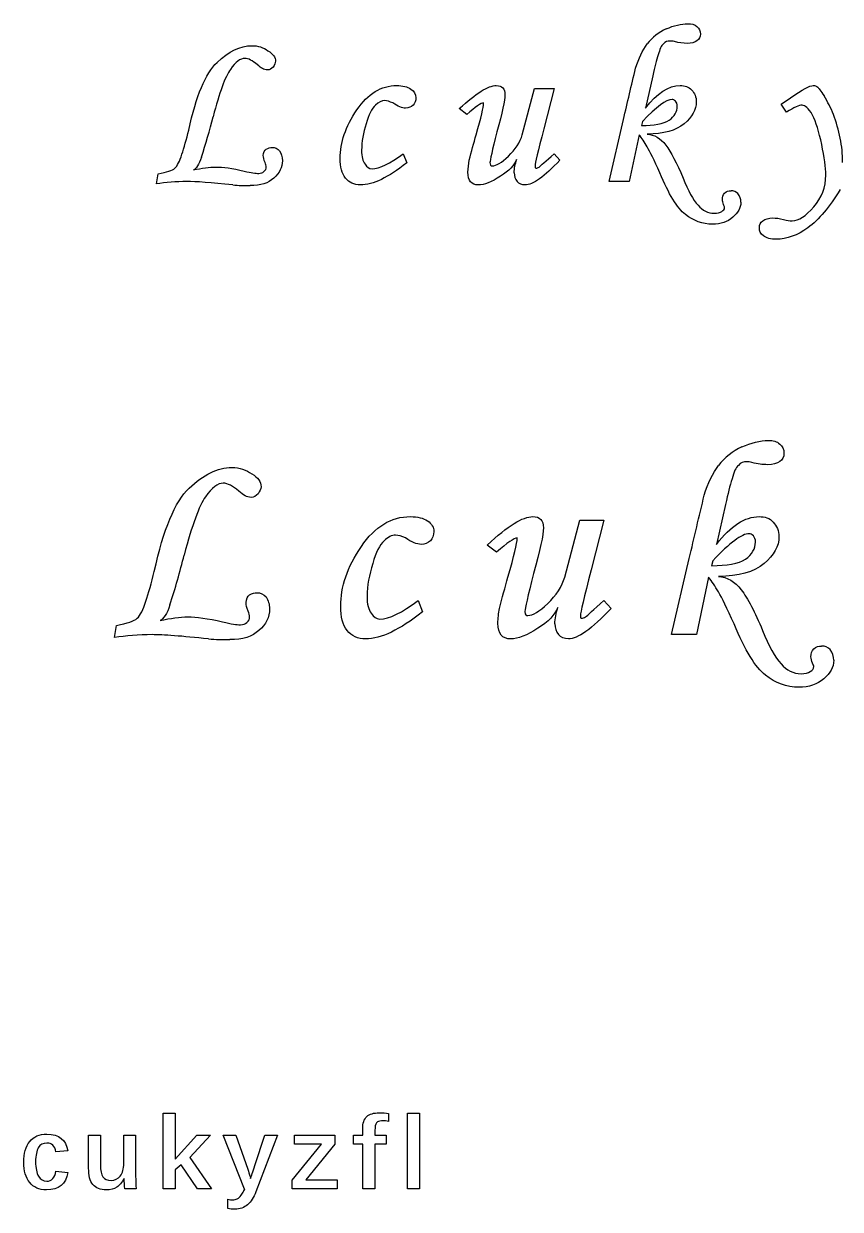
# Model space of a CAD drawing. Header units: millimetres. Extents: x 34 to 5984, y -3597 to 314.
# Drawn here: x 2785 to 2911.8, y -1232.5 to -1048.5 of the extents above; entities that cross this region are included whole.
import ezdxf

# ---------------------------------------------------------------- set-up
doc = ezdxf.new("R2010")
doc.units = ezdxf.units.MM
doc.layers.add('PDF_几何图形', color=7, linetype='Continuous', true_color=0x4472c3)

msp = doc.modelspace()

# ---------------------------------------------------------------- linework, layer by layer
at = {"color": 242, "true_color": 0xcd2027}
for p, q in [((2795.1, -1226.166), (2795.1, -1221.047)), ((2819.312, -1229.397), (2815.997, -1221.047))]:
    msp.add_line(p, q, dxfattribs=at)
at = {"color": 1, "lineweight": 25}
for points in [[(2880.543, -1065.695), (2879.017, -1072.963), (2875.877, -1072.963), (2878.12, -1063.362, -0.0031204), (2880.004, -1055.376)], [(2912.128, -1070.002, 0.0498004), (2911.769, -1066.233, 0.038632), (2910.692, -1062.554, 0.0472897), (2909.256, -1059.683)], [(2896.335, -1076.193, 0.1653257), (2895.887, -1074.847, 0.2044553), (2894.81, -1074.399)], [(2891.319, -1134.381), (2889.442, -1143.325), (2885.577, -1143.325), (2888.337, -1131.51, -0.0031204), (2890.656, -1121.682)], [(2910.753, -1147.3, 0.1653257), (2910.201, -1145.644, 0.2044553), (2908.876, -1145.092)]]:
    msp.add_lwpolyline(points, format="xyb", dxfattribs=at)
for points in [[(2882.696, -1056.542), (2881.53, -1061.567)], [(2862.417, -1065.695), (2864.302, -1058.516), (2867.352, -1058.516), (2865.737, -1064.797)], [(2903.424, -1062.195), (2902.616, -1060.939), (2904.052, -1059.952)], [(2853.803, -1062.554), (2852.637, -1061.657)], [(2881.081, -1063.631), (2880.902, -1064.259)], [(2843.933, -1068.656), (2844.471, -1070.091)], [(2867.352, -1068.656), (2868.25, -1069.643)], [(2805.618, -1073.322), (2805.888, -1071.796)], [(2893.969, -1123.118), (2892.533, -1129.301)], [(2869.013, -1134.381), (2871.332, -1125.547), (2875.086, -1125.547), (2873.099, -1133.277)], [(2858.412, -1130.516), (2856.977, -1129.412)], [(2891.981, -1131.841), (2891.76, -1132.614)], [(2846.266, -1138.025), (2846.928, -1139.792)], [(2875.086, -1138.025), (2876.191, -1139.24)], [(2799.115, -1143.767), (2799.446, -1141.89)]]:
    msp.add_lwpolyline(points, dxfattribs=at)
for centre, radius, start, end in [((2888.315, -1056.832), 8.353, 115.19192, 141.27573), ((2718.569, -1038.926), 98.798, 342.16012, 345.94913), ((2214.992, -893.203), 663.076, 344.568073, 344.921686), ((2863.365, -1071.63), 2.204, 179.6598, 217.21011), ((2819.906, -1040.638), 32.954, 265.74873, 270.43296), ((2900.884, -1123.475), 10.279, 115.19192, 141.27573), ((2691.99, -1101.439), 121.584, 342.16012, 345.94913), ((2072.273, -922.107), 816, 344.568073, 344.921686), ((2870.18, -1141.685), 2.712, 179.6598, 217.21011), ((2816.697, -1103.546), 40.554, 265.74873, 270.43296)]:
    msp.add_arc(centre, radius, start, end, dxfattribs=at)
for points in [[(2884.76, -1049.274), (2885.927, -1048.736), (2887.093, -1048.467), (2888.08, -1048.467)], [(2884.76, -1049.274), (2885.927, -1048.736), (2887.093, -1048.467), (2888.08, -1048.467)], [(2888.08, -1048.467), (2888.708, -1048.467), (2889.157, -1048.556), (2889.516, -1048.915)], [(2888.08, -1048.467), (2888.708, -1048.467), (2889.157, -1048.556), (2889.516, -1048.915)], [(2889.516, -1048.915), (2889.875, -1049.184), (2890.054, -1049.543), (2890.054, -1050.082)], [(2889.516, -1048.915), (2889.875, -1049.184), (2890.054, -1049.543), (2890.054, -1050.082)], [(2890.054, -1050.082), (2890.054, -1050.979), (2889.336, -1051.517), (2887.99, -1051.517)], [(2890.054, -1050.082), (2890.054, -1050.979), (2889.336, -1051.517), (2887.99, -1051.517)], [(2815.04, -1054.479), (2816.835, -1052.774), (2818.629, -1051.876), (2820.424, -1051.876)], [(2815.04, -1054.479), (2816.835, -1052.774), (2818.629, -1051.876), (2820.424, -1051.876)], [(2820.424, -1051.876), (2821.411, -1051.876), (2822.218, -1052.146), (2822.936, -1052.684)], [(2820.424, -1051.876), (2821.411, -1051.876), (2822.218, -1052.146), (2822.936, -1052.684)], [(2822.936, -1052.684), (2823.744, -1053.133), (2824.103, -1053.671), (2824.103, -1054.299)], [(2822.936, -1052.684), (2823.744, -1053.133), (2824.103, -1053.671), (2824.103, -1054.299)], [(2880.004, -1055.376), (2880.453, -1053.85), (2881.081, -1052.594), (2881.799, -1051.607)], [(2880.004, -1055.376), (2880.453, -1053.85), (2881.081, -1052.594), (2881.799, -1051.607)], [(2884.311, -1051.607), (2883.952, -1051.876), (2883.773, -1052.415), (2883.504, -1053.312)], [(2884.311, -1051.607), (2883.952, -1051.876), (2883.773, -1052.415), (2883.504, -1053.312)], [(2885.388, -1051.159), (2884.939, -1051.159), (2884.581, -1051.248), (2884.311, -1051.607)], [(2885.388, -1051.159), (2884.939, -1051.159), (2884.581, -1051.248), (2884.311, -1051.607)], [(2886.016, -1051.248), (2885.747, -1051.159), (2885.568, -1051.159), (2885.388, -1051.159)], [(2886.016, -1051.248), (2885.747, -1051.159), (2885.568, -1051.159), (2885.388, -1051.159)], [(2887.99, -1051.517), (2887.362, -1051.517), (2886.734, -1051.428), (2886.016, -1051.248)], [(2887.99, -1051.517), (2887.362, -1051.517), (2886.734, -1051.428), (2886.016, -1051.248)], [(2810.643, -1064.977), (2811.81, -1059.683), (2813.245, -1056.183), (2815.04, -1054.479)], [(2810.643, -1064.977), (2811.81, -1059.683), (2813.245, -1056.183), (2815.04, -1054.479)], [(2819.347, -1053.85), (2818.629, -1053.85), (2817.911, -1054.389), (2817.104, -1055.555)], [(2819.347, -1053.85), (2818.629, -1053.85), (2817.911, -1054.389), (2817.104, -1055.555)], [(2821.321, -1054.837), (2820.514, -1054.209), (2819.885, -1053.85), (2819.347, -1053.85)], [(2821.321, -1054.837), (2820.514, -1054.209), (2819.885, -1053.85), (2819.347, -1053.85)], [(2824.103, -1054.299), (2824.103, -1054.568), (2823.923, -1054.837), (2823.744, -1055.196)], [(2824.103, -1054.299), (2824.103, -1054.568), (2823.923, -1054.837), (2823.744, -1055.196)], [(2883.504, -1053.312), (2883.235, -1054.12), (2882.965, -1055.196), (2882.696, -1056.542)], [(2883.504, -1053.312), (2883.235, -1054.12), (2882.965, -1055.196), (2882.696, -1056.542)], [(2817.104, -1055.555), (2816.296, -1056.722), (2815.399, -1059.144), (2814.412, -1062.913)], [(2817.104, -1055.555), (2816.296, -1056.722), (2815.399, -1059.144), (2814.412, -1062.913)], [(2822.847, -1055.645), (2822.308, -1055.645), (2821.86, -1055.376), (2821.321, -1054.837)], [(2822.847, -1055.645), (2822.308, -1055.645), (2821.86, -1055.376), (2821.321, -1054.837)], [(2823.744, -1055.196), (2823.475, -1055.466), (2823.205, -1055.645), (2822.847, -1055.645)], [(2823.744, -1055.196), (2823.475, -1055.466), (2823.205, -1055.645), (2822.847, -1055.645)], [(2836.755, -1061.836), (2838.46, -1059.324), (2840.523, -1058.068), (2842.946, -1058.068)], [(2836.755, -1061.836), (2838.46, -1059.324), (2840.523, -1058.068), (2842.946, -1058.068)], [(2842.946, -1058.068), (2843.843, -1058.068), (2844.561, -1058.247), (2845.1, -1058.606)], [(2842.946, -1058.068), (2843.843, -1058.068), (2844.561, -1058.247), (2845.1, -1058.606)], [(2852.637, -1061.657), (2855.239, -1059.234), (2857.123, -1058.068), (2858.379, -1058.068)], [(2852.637, -1061.657), (2855.239, -1059.234), (2857.123, -1058.068), (2858.379, -1058.068)], [(2858.379, -1058.068), (2859.277, -1058.068), (2859.725, -1058.516), (2859.725, -1059.503)], [(2858.379, -1058.068), (2859.277, -1058.068), (2859.725, -1058.516), (2859.725, -1059.503)], [(2881.53, -1061.567), (2883.324, -1059.234), (2885.119, -1058.068), (2886.914, -1058.068)], [(2881.53, -1061.567), (2883.324, -1059.234), (2885.119, -1058.068), (2886.914, -1058.068)], [(2886.914, -1058.068), (2887.631, -1058.068), (2888.259, -1058.247), (2888.708, -1058.786)], [(2886.914, -1058.068), (2887.631, -1058.068), (2888.259, -1058.247), (2888.708, -1058.786)], [(2904.052, -1059.952), (2905.847, -1058.696), (2907.103, -1058.068), (2907.551, -1058.068)], [(2904.052, -1059.952), (2905.847, -1058.696), (2907.103, -1058.068), (2907.551, -1058.068)], [(2907.551, -1058.068), (2907.821, -1058.068), (2908.09, -1058.157), (2908.269, -1058.337)], [(2907.551, -1058.068), (2907.821, -1058.068), (2908.09, -1058.157), (2908.269, -1058.337)], [(2908.269, -1058.337), (2908.359, -1058.427), (2908.718, -1058.875), (2909.256, -1059.683)], [(2908.269, -1058.337), (2908.359, -1058.427), (2908.718, -1058.875), (2909.256, -1059.683)], [(2845.1, -1058.606), (2845.638, -1058.965), (2845.907, -1059.414), (2845.907, -1059.952)], [(2845.1, -1058.606), (2845.638, -1058.965), (2845.907, -1059.414), (2845.907, -1059.952)], [(2845.907, -1059.952), (2845.907, -1060.401), (2845.728, -1060.849), (2845.458, -1061.119)], [(2845.907, -1059.952), (2845.907, -1060.401), (2845.728, -1060.849), (2845.458, -1061.119)], [(2859.725, -1059.503), (2859.725, -1060.311), (2859.277, -1062.285), (2858.469, -1065.246)], [(2859.725, -1059.503), (2859.725, -1060.311), (2859.277, -1062.285), (2858.469, -1065.246)], [(2885.657, -1060.221), (2884.76, -1060.221), (2883.235, -1061.388), (2881.081, -1063.631)], [(2885.657, -1060.221), (2884.76, -1060.221), (2883.235, -1061.388), (2881.081, -1063.631)], [(2886.196, -1060.49), (2886.016, -1060.311), (2885.837, -1060.221), (2885.657, -1060.221)], [(2886.196, -1060.49), (2886.016, -1060.311), (2885.837, -1060.221), (2885.657, -1060.221)], [(2888.708, -1058.786), (2889.157, -1059.234), (2889.426, -1059.862), (2889.426, -1060.58)], [(2888.708, -1058.786), (2889.157, -1059.234), (2889.426, -1059.862), (2889.426, -1060.58)], [(2834.152, -1069.374), (2834.152, -1066.951), (2834.96, -1064.439), (2836.755, -1061.836)], [(2834.152, -1069.374), (2834.152, -1066.951), (2834.96, -1064.439), (2836.755, -1061.836)], [(2839.626, -1061.119), (2839.088, -1061.657), (2838.549, -1062.554), (2838.19, -1063.99)], [(2839.626, -1061.119), (2839.088, -1061.657), (2838.549, -1062.554), (2838.19, -1063.99)], [(2841.062, -1060.401), (2840.613, -1060.401), (2840.075, -1060.67), (2839.626, -1061.119)], [(2841.062, -1060.401), (2840.613, -1060.401), (2840.075, -1060.67), (2839.626, -1061.119)], [(2842.318, -1060.76), (2841.869, -1060.58), (2841.421, -1060.401), (2841.062, -1060.401)], [(2842.318, -1060.76), (2841.869, -1060.58), (2841.421, -1060.401), (2841.062, -1060.401)], [(2844.292, -1061.567), (2843.754, -1061.567), (2843.125, -1061.298), (2842.318, -1060.76)], [(2844.292, -1061.567), (2843.754, -1061.567), (2843.125, -1061.298), (2842.318, -1060.76)], [(2845.458, -1061.119), (2845.189, -1061.388), (2844.741, -1061.567), (2844.292, -1061.567)], [(2845.458, -1061.119), (2845.189, -1061.388), (2844.741, -1061.567), (2844.292, -1061.567)], [(2856.405, -1060.76), (2856.047, -1060.76), (2855.149, -1061.388), (2853.803, -1062.554)], [(2856.405, -1060.76), (2856.047, -1060.76), (2855.149, -1061.388), (2853.803, -1062.554)], [(2855.239, -1065.695), (2856.047, -1063.003), (2856.405, -1061.388), (2856.405, -1060.849)], [(2855.239, -1065.695), (2856.047, -1063.003), (2856.405, -1061.388), (2856.405, -1060.849)], [(2856.405, -1060.849), (2856.405, -1060.76), (2856.405, -1060.76), (2856.405, -1060.76)], [(2856.405, -1060.849), (2856.405, -1060.76), (2856.405, -1060.76), (2856.405, -1060.76)], [(2885.209, -1063.451), (2886.016, -1062.823), (2886.465, -1062.106), (2886.465, -1061.298)], [(2885.209, -1063.451), (2886.016, -1062.823), (2886.465, -1062.106), (2886.465, -1061.298)], [(2886.465, -1061.298), (2886.465, -1060.939), (2886.375, -1060.67), (2886.196, -1060.49)], [(2886.465, -1061.298), (2886.465, -1060.939), (2886.375, -1060.67), (2886.196, -1060.49)], [(2889.426, -1060.58), (2889.426, -1061.836), (2888.798, -1062.913), (2887.542, -1063.99)], [(2889.426, -1060.58), (2889.426, -1061.836), (2888.798, -1062.913), (2887.542, -1063.99)], [(2905.847, -1061.119), (2905.398, -1061.119), (2904.59, -1061.477), (2903.424, -1062.195)], [(2905.847, -1061.119), (2905.398, -1061.119), (2904.59, -1061.477), (2903.424, -1062.195)], [(2907.462, -1062.644), (2906.834, -1061.567), (2906.295, -1061.119), (2905.847, -1061.119)], [(2907.462, -1062.644), (2906.834, -1061.567), (2906.295, -1061.119), (2905.847, -1061.119)], [(2880.902, -1064.259), (2882.876, -1064.259), (2884.311, -1063.99), (2885.209, -1063.451)], [(2880.902, -1064.259), (2882.876, -1064.259), (2884.311, -1063.99), (2885.209, -1063.451)], [(2908.897, -1067.22), (2908.449, -1065.246), (2908, -1063.721), (2907.462, -1062.644)], [(2908.897, -1067.22), (2908.449, -1065.246), (2908, -1063.721), (2907.462, -1062.644)], [(2809.567, -1068.746), (2809.925, -1067.759), (2810.284, -1066.413), (2810.643, -1064.977)], [(2809.567, -1068.746), (2809.925, -1067.759), (2810.284, -1066.413), (2810.643, -1064.977)], [(2838.19, -1063.99), (2837.742, -1065.426), (2837.472, -1066.771), (2837.472, -1068.117)], [(2838.19, -1063.99), (2837.742, -1065.426), (2837.472, -1066.771), (2837.472, -1068.117)], [(2858.469, -1065.246), (2857.751, -1068.117), (2857.392, -1069.733), (2857.392, -1070.002)], [(2858.469, -1065.246), (2857.751, -1068.117), (2857.392, -1069.733), (2857.392, -1070.002)], [(2860.264, -1069.015), (2861.341, -1068.028), (2862.058, -1066.861), (2862.417, -1065.695)], [(2860.264, -1069.015), (2861.341, -1068.028), (2862.058, -1066.861), (2862.417, -1065.695)], [(2865.737, -1064.797), (2864.84, -1068.297), (2864.391, -1070.181), (2864.391, -1070.54)], [(2865.737, -1064.797), (2864.84, -1068.297), (2864.391, -1070.181), (2864.391, -1070.54)], [(2881.799, -1067.579), (2881.35, -1066.861), (2880.991, -1066.233), (2880.543, -1065.695)], [(2881.799, -1067.579), (2881.35, -1066.861), (2880.991, -1066.233), (2880.543, -1065.695)], [(2887.542, -1063.99), (2886.285, -1065.067), (2884.311, -1065.605), (2881.799, -1065.605)], [(2887.542, -1063.99), (2886.285, -1065.067), (2884.311, -1065.605), (2881.799, -1065.605)], [(2881.799, -1065.605), (2882.876, -1065.695), (2883.863, -1066.233), (2884.67, -1067.31)], [(2881.799, -1065.605), (2882.876, -1065.695), (2883.863, -1066.233), (2884.67, -1067.31)], [(2883.773, -1071.617), (2882.876, -1069.643), (2882.248, -1068.297), (2881.799, -1067.579)], [(2883.773, -1071.617), (2882.876, -1069.643), (2882.248, -1068.297), (2881.799, -1067.579)], [(2884.67, -1067.31), (2885.478, -1068.387), (2886.375, -1070.091), (2887.362, -1072.424)], [(2884.67, -1067.31), (2885.478, -1068.387), (2886.375, -1070.091), (2887.362, -1072.424)], [(2909.525, -1071.976), (2909.525, -1070.809), (2909.256, -1069.194), (2908.897, -1067.22)], [(2909.525, -1071.976), (2909.525, -1070.809), (2909.256, -1069.194), (2908.897, -1067.22)], [(2808.49, -1070.899), (2808.849, -1070.54), (2809.297, -1069.822), (2809.567, -1068.746)], [(2808.49, -1070.899), (2808.849, -1070.54), (2809.297, -1069.822), (2809.567, -1068.746)], [(2812.617, -1069.194), (2812.258, -1070.361), (2811.81, -1070.989), (2811.361, -1071.168)], [(2812.617, -1069.194), (2812.258, -1070.361), (2811.81, -1070.989), (2811.361, -1071.168)], [(2822.218, -1068.925), (2822.218, -1068.476), (2822.398, -1068.117), (2822.667, -1067.938)], [(2822.218, -1068.925), (2822.218, -1068.476), (2822.398, -1068.117), (2822.667, -1067.938)], [(2822.488, -1070.002), (2822.308, -1069.553), (2822.218, -1069.194), (2822.218, -1068.925)], [(2822.488, -1070.002), (2822.308, -1069.553), (2822.218, -1069.194), (2822.218, -1068.925)], [(2822.667, -1067.938), (2823.026, -1067.759), (2823.295, -1067.669), (2823.564, -1067.669)], [(2822.667, -1067.938), (2823.026, -1067.759), (2823.295, -1067.669), (2823.564, -1067.669)], [(2823.564, -1067.669), (2824.013, -1067.669), (2824.462, -1067.848), (2824.731, -1068.207)], [(2823.564, -1067.669), (2824.013, -1067.669), (2824.462, -1067.848), (2824.731, -1068.207)], [(2824.731, -1068.207), (2825, -1068.656), (2825.18, -1069.104), (2825.18, -1069.733)], [(2824.731, -1068.207), (2825, -1068.656), (2825.18, -1069.104), (2825.18, -1069.733)], [(2834.96, -1072.424), (2834.422, -1071.707), (2834.152, -1070.72), (2834.152, -1069.374)], [(2834.96, -1072.424), (2834.422, -1071.707), (2834.152, -1070.72), (2834.152, -1069.374)], [(2837.472, -1068.117), (2837.472, -1069.104), (2837.652, -1069.822), (2838.011, -1070.271)], [(2837.472, -1068.117), (2837.472, -1069.104), (2837.652, -1069.822), (2838.011, -1070.271)], [(2839.088, -1070.989), (2840.254, -1070.989), (2841.869, -1070.181), (2843.933, -1068.656)], [(2839.088, -1070.989), (2840.254, -1070.989), (2841.869, -1070.181), (2843.933, -1068.656)], [(2857.751, -1070.54), (2858.379, -1070.54), (2859.187, -1070.091), (2860.264, -1069.015)], [(2857.751, -1070.54), (2858.379, -1070.54), (2859.187, -1070.091), (2860.264, -1069.015)], [(2865.019, -1070.72), (2865.289, -1070.54), (2866.007, -1069.822), (2867.352, -1068.656)], [(2865.019, -1070.72), (2865.289, -1070.54), (2866.007, -1069.822), (2867.352, -1068.656)], [(2805.888, -1071.796), (2807.234, -1071.527), (2808.131, -1071.258), (2808.49, -1070.899)], [(2805.888, -1071.796), (2807.234, -1071.527), (2808.131, -1071.258), (2808.49, -1070.899)], [(2811.361, -1071.168), (2812.707, -1070.899), (2813.874, -1070.72), (2814.861, -1070.72)], [(2811.361, -1071.168), (2812.707, -1070.899), (2813.874, -1070.72), (2814.861, -1070.72)], [(2814.861, -1070.72), (2815.937, -1070.72), (2817.373, -1070.899), (2819.257, -1071.348)], [(2814.861, -1070.72), (2815.937, -1070.72), (2817.373, -1070.899), (2819.257, -1071.348)], [(2822.308, -1071.437), (2822.577, -1071.168), (2822.667, -1070.989), (2822.667, -1070.72)], [(2822.308, -1071.437), (2822.577, -1071.168), (2822.667, -1070.989), (2822.667, -1070.72)], [(2822.667, -1070.72), (2822.667, -1070.54), (2822.577, -1070.271), (2822.488, -1070.002)], [(2822.667, -1070.72), (2822.667, -1070.54), (2822.577, -1070.271), (2822.488, -1070.002)], [(2825.18, -1069.733), (2825.18, -1070.72), (2824.731, -1071.707), (2823.834, -1072.424)], [(2825.18, -1069.733), (2825.18, -1070.72), (2824.731, -1071.707), (2823.834, -1072.424)], [(2844.471, -1070.091), (2841.6, -1072.335), (2839.267, -1073.501), (2837.293, -1073.501)], [(2844.471, -1070.091), (2841.6, -1072.335), (2839.267, -1073.501), (2837.293, -1073.501)], [(2838.011, -1070.271), (2838.28, -1070.72), (2838.639, -1070.989), (2839.088, -1070.989)], [(2838.011, -1070.271), (2838.28, -1070.72), (2838.639, -1070.989), (2839.088, -1070.989)], [(2853.983, -1071.527), (2853.983, -1070.899), (2854.072, -1070.271), (2854.162, -1069.643)], [(2853.983, -1071.527), (2853.983, -1070.899), (2854.072, -1070.271), (2854.162, -1069.643)], [(2857.392, -1070.002), (2857.392, -1070.181), (2857.392, -1070.271), (2857.482, -1070.45)], [(2857.392, -1070.002), (2857.392, -1070.181), (2857.392, -1070.271), (2857.482, -1070.45)], [(2857.482, -1070.45), (2857.572, -1070.54), (2857.662, -1070.54), (2857.751, -1070.54)], [(2857.482, -1070.45), (2857.572, -1070.54), (2857.662, -1070.54), (2857.751, -1070.54)], [(2861.52, -1069.553), (2861.161, -1070.45), (2860.354, -1071.348), (2859.008, -1072.155)], [(2861.52, -1069.553), (2861.161, -1070.45), (2860.354, -1071.348), (2859.008, -1072.155)], [(2861.161, -1071.617), (2861.161, -1070.899), (2861.341, -1070.271), (2861.52, -1069.553)], [(2861.161, -1071.617), (2861.161, -1070.899), (2861.341, -1070.271), (2861.52, -1069.553)], [(2868.25, -1069.643), (2865.827, -1072.245), (2864.032, -1073.501), (2862.866, -1073.501)], [(2868.25, -1069.643), (2865.827, -1072.245), (2864.032, -1073.501), (2862.866, -1073.501)], [(2864.391, -1070.54), (2864.391, -1070.809), (2864.391, -1070.899), (2864.571, -1070.899)], [(2864.391, -1070.54), (2864.391, -1070.809), (2864.391, -1070.899), (2864.571, -1070.899)], [(2864.571, -1070.899), (2864.661, -1070.899), (2864.84, -1070.809), (2865.019, -1070.72)], [(2864.571, -1070.899), (2864.661, -1070.899), (2864.84, -1070.809), (2865.019, -1070.72)], [(2810.374, -1072.963), (2808.669, -1072.963), (2807.054, -1073.142), (2805.618, -1073.322)], [(2810.374, -1072.963), (2808.669, -1072.963), (2807.054, -1073.142), (2805.618, -1073.322)], [(2817.463, -1073.501), (2814.143, -1073.142), (2811.72, -1072.963), (2810.374, -1072.963)], [(2817.463, -1073.501), (2814.143, -1073.142), (2811.72, -1072.963), (2810.374, -1072.963)], [(2819.257, -1071.348), (2820.334, -1071.617), (2821.052, -1071.707), (2821.501, -1071.707)], [(2819.257, -1071.348), (2820.334, -1071.617), (2821.052, -1071.707), (2821.501, -1071.707)], [(2823.834, -1072.424), (2823.026, -1073.232), (2821.77, -1073.591), (2820.155, -1073.591)], [(2823.834, -1072.424), (2823.026, -1073.232), (2821.77, -1073.591), (2820.155, -1073.591)], [(2821.501, -1071.707), (2821.86, -1071.707), (2822.129, -1071.617), (2822.308, -1071.437)], [(2821.501, -1071.707), (2821.86, -1071.707), (2822.129, -1071.617), (2822.308, -1071.437)], [(2837.293, -1073.501), (2836.306, -1073.501), (2835.498, -1073.142), (2834.96, -1072.424)], [(2837.293, -1073.501), (2836.306, -1073.501), (2835.498, -1073.142), (2834.96, -1072.424)], [(2855.598, -1073.501), (2854.521, -1073.501), (2853.983, -1072.873), (2853.983, -1071.527)], [(2855.598, -1073.501), (2854.521, -1073.501), (2853.983, -1072.873), (2853.983, -1071.527)], [(2859.008, -1072.155), (2857.662, -1073.053), (2856.495, -1073.501), (2855.598, -1073.501)], [(2859.008, -1072.155), (2857.662, -1073.053), (2856.495, -1073.501), (2855.598, -1073.501)], [(2862.866, -1073.501), (2862.328, -1073.501), (2861.969, -1073.322), (2861.61, -1072.963)], [(2862.866, -1073.501), (2862.328, -1073.501), (2861.969, -1073.322), (2861.61, -1072.963)], [(2887.721, -1078.077), (2886.465, -1077.09), (2885.119, -1074.937), (2883.773, -1071.617)], [(2887.721, -1078.077), (2886.465, -1077.09), (2885.119, -1074.937), (2883.773, -1071.617)], [(2887.362, -1072.424), (2888.17, -1074.399), (2888.888, -1075.834), (2889.695, -1076.642)], [(2887.362, -1072.424), (2888.17, -1074.399), (2888.888, -1075.834), (2889.695, -1076.642)], [(2907.641, -1076.911), (2908.897, -1075.475), (2909.525, -1073.86), (2909.525, -1071.976)], [(2907.641, -1076.911), (2908.897, -1075.475), (2909.525, -1073.86), (2909.525, -1071.976)], [(2893.464, -1075.744), (2893.464, -1075.386), (2893.554, -1075.027), (2893.823, -1074.757)], [(2893.464, -1075.744), (2893.464, -1075.386), (2893.554, -1075.027), (2893.823, -1074.757)], [(2893.823, -1074.757), (2894.092, -1074.488), (2894.451, -1074.399), (2894.81, -1074.399)], [(2893.823, -1074.757), (2894.092, -1074.488), (2894.451, -1074.399), (2894.81, -1074.399)], [(2911.769, -1074.219), (2910.064, -1076.911), (2908.449, -1078.885), (2906.744, -1080.141)], [(2911.769, -1074.219), (2910.064, -1076.911), (2908.449, -1078.885), (2906.744, -1080.141)], [(2889.695, -1076.642), (2890.413, -1077.449), (2891.221, -1077.898), (2892.208, -1077.898)], [(2889.695, -1076.642), (2890.413, -1077.449), (2891.221, -1077.898), (2892.208, -1077.898)], [(2893.643, -1076.552), (2893.554, -1076.283), (2893.464, -1076.014), (2893.464, -1075.744)], [(2893.643, -1076.552), (2893.554, -1076.283), (2893.464, -1076.014), (2893.464, -1075.744)], [(2893.823, -1077.001), (2893.823, -1076.911), (2893.733, -1076.731), (2893.643, -1076.552)], [(2893.823, -1077.001), (2893.823, -1076.911), (2893.733, -1076.731), (2893.643, -1076.552)], [(2896.335, -1076.193), (2896.335, -1077.09), (2895.887, -1077.808), (2895.079, -1078.526)], [(2896.335, -1076.193), (2896.335, -1077.09), (2895.887, -1077.808), (2895.079, -1078.526)], [(2891.938, -1079.603), (2890.413, -1079.603), (2888.977, -1079.064), (2887.721, -1078.077)], [(2891.938, -1079.603), (2890.413, -1079.603), (2888.977, -1079.064), (2887.721, -1078.077)], [(2895.079, -1078.526), (2894.271, -1079.244), (2893.195, -1079.603), (2891.938, -1079.603)], [(2895.079, -1078.526), (2894.271, -1079.244), (2893.195, -1079.603), (2891.938, -1079.603)], [(2892.208, -1077.898), (2892.746, -1077.898), (2893.105, -1077.808), (2893.374, -1077.629)], [(2892.208, -1077.898), (2892.746, -1077.898), (2893.105, -1077.808), (2893.374, -1077.629)], [(2893.374, -1077.629), (2893.643, -1077.449), (2893.823, -1077.27), (2893.823, -1077.001)], [(2893.374, -1077.629), (2893.643, -1077.449), (2893.823, -1077.27), (2893.823, -1077.001)], [(2899.745, -1079.064), (2900.104, -1078.795), (2900.642, -1078.616), (2901.27, -1078.616)], [(2899.745, -1079.064), (2900.104, -1078.795), (2900.642, -1078.616), (2901.27, -1078.616)], [(2901.27, -1078.616), (2901.719, -1078.616), (2902.347, -1078.706), (2902.975, -1078.885)], [(2901.27, -1078.616), (2901.719, -1078.616), (2902.347, -1078.706), (2902.975, -1078.885)], [(2904.321, -1079.064), (2905.308, -1079.064), (2906.385, -1078.347), (2907.641, -1076.911)], [(2904.321, -1079.064), (2905.308, -1079.064), (2906.385, -1078.347), (2907.641, -1076.911)], [(2899.207, -1080.141), (2899.207, -1079.693), (2899.386, -1079.334), (2899.745, -1079.064)], [(2899.207, -1080.141), (2899.207, -1079.693), (2899.386, -1079.334), (2899.745, -1079.064)], [(2899.835, -1081.397), (2899.386, -1081.038), (2899.207, -1080.68), (2899.207, -1080.141)], [(2899.835, -1081.397), (2899.386, -1081.038), (2899.207, -1080.68), (2899.207, -1080.141)], [(2906.744, -1080.141), (2905.129, -1081.308), (2903.424, -1081.936), (2901.809, -1081.936)], [(2906.744, -1080.141), (2905.129, -1081.308), (2903.424, -1081.936), (2901.809, -1081.936)], [(2902.975, -1078.885), (2903.514, -1078.975), (2903.872, -1079.064), (2904.321, -1079.064)], [(2902.975, -1078.885), (2903.514, -1078.975), (2903.872, -1079.064), (2904.321, -1079.064)], [(2901.809, -1081.936), (2901.001, -1081.936), (2900.283, -1081.756), (2899.835, -1081.397)], [(2901.809, -1081.936), (2901.001, -1081.936), (2900.283, -1081.756), (2899.835, -1081.397)], [(2896.509, -1114.173), (2897.944, -1113.511), (2899.38, -1113.18), (2900.594, -1113.18)], [(2896.509, -1114.173), (2897.944, -1113.511), (2899.38, -1113.18), (2900.594, -1113.18)], [(2900.594, -1113.18), (2901.367, -1113.18), (2901.919, -1113.29), (2902.361, -1113.732)], [(2900.594, -1113.18), (2901.367, -1113.18), (2901.919, -1113.29), (2902.361, -1113.732)], [(2903.024, -1115.167), (2903.024, -1116.271), (2902.14, -1116.934), (2900.484, -1116.934)], [(2903.024, -1115.167), (2903.024, -1116.271), (2902.14, -1116.934), (2900.484, -1116.934)], [(2902.361, -1113.732), (2902.803, -1114.063), (2903.024, -1114.505), (2903.024, -1115.167)], [(2902.361, -1113.732), (2902.803, -1114.063), (2903.024, -1114.505), (2903.024, -1115.167)], [(2890.656, -1121.682), (2891.208, -1119.805), (2891.981, -1118.259), (2892.865, -1117.044)], [(2890.656, -1121.682), (2891.208, -1119.805), (2891.981, -1118.259), (2892.865, -1117.044)], [(2895.957, -1117.044), (2895.515, -1117.376), (2895.294, -1118.038), (2894.963, -1119.142)], [(2895.957, -1117.044), (2895.515, -1117.376), (2895.294, -1118.038), (2894.963, -1119.142)], [(2897.282, -1116.492), (2896.73, -1116.492), (2896.288, -1116.603), (2895.957, -1117.044)], [(2897.282, -1116.492), (2896.73, -1116.492), (2896.288, -1116.603), (2895.957, -1117.044)], [(2898.055, -1116.603), (2897.723, -1116.492), (2897.503, -1116.492), (2897.282, -1116.492)], [(2898.055, -1116.603), (2897.723, -1116.492), (2897.503, -1116.492), (2897.282, -1116.492)], [(2900.484, -1116.934), (2899.711, -1116.934), (2898.938, -1116.824), (2898.055, -1116.603)], [(2900.484, -1116.934), (2899.711, -1116.934), (2898.938, -1116.824), (2898.055, -1116.603)], [(2810.709, -1120.578), (2812.918, -1118.48), (2815.126, -1117.376), (2817.335, -1117.376)], [(2810.709, -1120.578), (2812.918, -1118.48), (2815.126, -1117.376), (2817.335, -1117.376)], [(2817.335, -1117.376), (2818.549, -1117.376), (2819.543, -1117.707), (2820.427, -1118.369)], [(2817.335, -1117.376), (2818.549, -1117.376), (2819.543, -1117.707), (2820.427, -1118.369)], [(2820.427, -1118.369), (2821.42, -1118.922), (2821.862, -1119.584), (2821.862, -1120.357)], [(2820.427, -1118.369), (2821.42, -1118.922), (2821.862, -1119.584), (2821.862, -1120.357)], [(2894.963, -1119.142), (2894.631, -1120.136), (2894.3, -1121.461), (2893.969, -1123.118)], [(2894.963, -1119.142), (2894.631, -1120.136), (2894.3, -1121.461), (2893.969, -1123.118)], [(2805.299, -1133.498), (2806.734, -1126.983), (2808.501, -1122.676), (2810.709, -1120.578)], [(2805.299, -1133.498), (2806.734, -1126.983), (2808.501, -1122.676), (2810.709, -1120.578)], [(2816.01, -1119.805), (2815.126, -1119.805), (2814.243, -1120.468), (2813.249, -1121.903)], [(2816.01, -1119.805), (2815.126, -1119.805), (2814.243, -1120.468), (2813.249, -1121.903)], [(2818.439, -1121.02), (2817.445, -1120.247), (2816.672, -1119.805), (2816.01, -1119.805)], [(2818.439, -1121.02), (2817.445, -1120.247), (2816.672, -1119.805), (2816.01, -1119.805)], [(2820.316, -1122.013), (2819.654, -1122.013), (2819.102, -1121.682), (2818.439, -1121.02)], [(2820.316, -1122.013), (2819.654, -1122.013), (2819.102, -1121.682), (2818.439, -1121.02)], [(2821.862, -1120.357), (2821.862, -1120.688), (2821.641, -1121.02), (2821.42, -1121.461)], [(2821.862, -1120.357), (2821.862, -1120.688), (2821.641, -1121.02), (2821.42, -1121.461)], [(2813.249, -1121.903), (2812.255, -1123.339), (2811.151, -1126.32), (2809.936, -1130.958)], [(2813.249, -1121.903), (2812.255, -1123.339), (2811.151, -1126.32), (2809.936, -1130.958)], [(2821.42, -1121.461), (2821.089, -1121.793), (2820.758, -1122.013), (2820.316, -1122.013)], [(2821.42, -1121.461), (2821.089, -1121.793), (2820.758, -1122.013), (2820.316, -1122.013)], [(2837.432, -1129.633), (2839.53, -1126.541), (2842.07, -1124.995), (2845.051, -1124.995)], [(2837.432, -1129.633), (2839.53, -1126.541), (2842.07, -1124.995), (2845.051, -1124.995)], [(2845.051, -1124.995), (2846.155, -1124.995), (2847.039, -1125.216), (2847.701, -1125.657)], [(2845.051, -1124.995), (2846.155, -1124.995), (2847.039, -1125.216), (2847.701, -1125.657)], [(2847.701, -1125.657), (2848.364, -1126.099), (2848.695, -1126.651), (2848.695, -1127.314)], [(2847.701, -1125.657), (2848.364, -1126.099), (2848.695, -1126.651), (2848.695, -1127.314)], [(2856.977, -1129.412), (2860.179, -1126.43), (2862.498, -1124.995), (2864.044, -1124.995)], [(2856.977, -1129.412), (2860.179, -1126.43), (2862.498, -1124.995), (2864.044, -1124.995)], [(2864.044, -1124.995), (2865.148, -1124.995), (2865.7, -1125.547), (2865.7, -1126.762)], [(2864.044, -1124.995), (2865.148, -1124.995), (2865.7, -1125.547), (2865.7, -1126.762)], [(2892.533, -1129.301), (2894.742, -1126.43), (2896.95, -1124.995), (2899.159, -1124.995)], [(2892.533, -1129.301), (2894.742, -1126.43), (2896.95, -1124.995), (2899.159, -1124.995)], [(2899.159, -1124.995), (2900.042, -1124.995), (2900.815, -1125.216), (2901.367, -1125.878)], [(2899.159, -1124.995), (2900.042, -1124.995), (2900.815, -1125.216), (2901.367, -1125.878)], [(2901.367, -1125.878), (2901.919, -1126.43), (2902.251, -1127.203), (2902.251, -1128.087)], [(2901.367, -1125.878), (2901.919, -1126.43), (2902.251, -1127.203), (2902.251, -1128.087)], [(2842.732, -1127.866), (2842.18, -1127.866), (2841.518, -1128.197), (2840.966, -1128.749)], [(2842.732, -1127.866), (2842.18, -1127.866), (2841.518, -1128.197), (2840.966, -1128.749)], [(2844.278, -1128.308), (2843.726, -1128.087), (2843.174, -1127.866), (2842.732, -1127.866)], [(2844.278, -1128.308), (2843.726, -1128.087), (2843.174, -1127.866), (2842.732, -1127.866)], [(2846.708, -1129.301), (2846.045, -1129.301), (2845.272, -1128.97), (2844.278, -1128.308)], [(2846.708, -1129.301), (2846.045, -1129.301), (2845.272, -1128.97), (2844.278, -1128.308)], [(2848.695, -1127.314), (2848.695, -1127.866), (2848.474, -1128.418), (2848.143, -1128.749)], [(2848.695, -1127.314), (2848.695, -1127.866), (2848.474, -1128.418), (2848.143, -1128.749)], [(2861.615, -1128.308), (2861.173, -1128.308), (2860.069, -1129.081), (2858.412, -1130.516)], [(2861.615, -1128.308), (2861.173, -1128.308), (2860.069, -1129.081), (2858.412, -1130.516)], [(2861.615, -1128.418), (2861.615, -1128.308), (2861.615, -1128.308), (2861.615, -1128.308)], [(2861.615, -1128.418), (2861.615, -1128.308), (2861.615, -1128.308), (2861.615, -1128.308)], [(2865.7, -1126.762), (2865.7, -1127.755), (2865.148, -1130.185), (2864.155, -1133.829)], [(2865.7, -1126.762), (2865.7, -1127.755), (2865.148, -1130.185), (2864.155, -1133.829)], [(2897.613, -1127.645), (2896.509, -1127.645), (2894.631, -1129.081), (2891.981, -1131.841)], [(2897.613, -1127.645), (2896.509, -1127.645), (2894.631, -1129.081), (2891.981, -1131.841)], [(2898.275, -1127.976), (2898.055, -1127.755), (2897.834, -1127.645), (2897.613, -1127.645)], [(2898.275, -1127.976), (2898.055, -1127.755), (2897.834, -1127.645), (2897.613, -1127.645)], [(2898.607, -1128.97), (2898.607, -1128.528), (2898.496, -1128.197), (2898.275, -1127.976)], [(2898.607, -1128.97), (2898.607, -1128.528), (2898.496, -1128.197), (2898.275, -1127.976)], [(2902.251, -1128.087), (2902.251, -1129.633), (2901.478, -1130.958), (2899.932, -1132.283)], [(2902.251, -1128.087), (2902.251, -1129.633), (2901.478, -1130.958), (2899.932, -1132.283)], [(2834.23, -1138.908), (2834.23, -1135.927), (2835.223, -1132.835), (2837.432, -1129.633)], [(2834.23, -1138.908), (2834.23, -1135.927), (2835.223, -1132.835), (2837.432, -1129.633)], [(2840.966, -1128.749), (2840.303, -1129.412), (2839.64, -1130.516), (2839.199, -1132.283)], [(2840.966, -1128.749), (2840.303, -1129.412), (2839.64, -1130.516), (2839.199, -1132.283)], [(2848.143, -1128.749), (2847.812, -1129.081), (2847.26, -1129.301), (2846.708, -1129.301)], [(2848.143, -1128.749), (2847.812, -1129.081), (2847.26, -1129.301), (2846.708, -1129.301)], [(2860.179, -1134.381), (2861.173, -1131.068), (2861.615, -1129.081), (2861.615, -1128.418)], [(2860.179, -1134.381), (2861.173, -1131.068), (2861.615, -1129.081), (2861.615, -1128.418)], [(2897.061, -1131.62), (2898.055, -1130.847), (2898.607, -1129.964), (2898.607, -1128.97)], [(2897.061, -1131.62), (2898.055, -1130.847), (2898.607, -1129.964), (2898.607, -1128.97)], [(2891.76, -1132.614), (2894.19, -1132.614), (2895.957, -1132.283), (2897.061, -1131.62)], [(2891.76, -1132.614), (2894.19, -1132.614), (2895.957, -1132.283), (2897.061, -1131.62)], [(2803.974, -1138.135), (2804.415, -1136.921), (2804.857, -1135.264), (2805.299, -1133.498)], [(2803.974, -1138.135), (2804.415, -1136.921), (2804.857, -1135.264), (2805.299, -1133.498)], [(2839.199, -1132.283), (2838.647, -1134.05), (2838.315, -1135.706), (2838.315, -1137.362)], [(2839.199, -1132.283), (2838.647, -1134.05), (2838.315, -1135.706), (2838.315, -1137.362)], [(2864.155, -1133.829), (2863.271, -1137.362), (2862.829, -1139.35), (2862.829, -1139.681)], [(2864.155, -1133.829), (2863.271, -1137.362), (2862.829, -1139.35), (2862.829, -1139.681)], [(2873.099, -1133.277), (2871.995, -1137.583), (2871.442, -1139.902), (2871.442, -1140.344)], [(2873.099, -1133.277), (2871.995, -1137.583), (2871.442, -1139.902), (2871.442, -1140.344)], [(2899.932, -1132.283), (2898.386, -1133.608), (2895.957, -1134.27), (2892.865, -1134.27)], [(2899.932, -1132.283), (2898.386, -1133.608), (2895.957, -1134.27), (2892.865, -1134.27)], [(2866.363, -1138.467), (2867.688, -1137.252), (2868.571, -1135.816), (2869.013, -1134.381)], [(2866.363, -1138.467), (2867.688, -1137.252), (2868.571, -1135.816), (2869.013, -1134.381)], [(2892.865, -1136.7), (2892.313, -1135.816), (2891.871, -1135.043), (2891.319, -1134.381)], [(2892.865, -1136.7), (2892.313, -1135.816), (2891.871, -1135.043), (2891.319, -1134.381)], [(2892.865, -1134.27), (2894.19, -1134.381), (2895.404, -1135.043), (2896.398, -1136.369)], [(2892.865, -1134.27), (2894.19, -1134.381), (2895.404, -1135.043), (2896.398, -1136.369)], [(2819.543, -1138.356), (2819.543, -1137.804), (2819.764, -1137.362), (2820.095, -1137.142)], [(2819.543, -1138.356), (2819.543, -1137.804), (2819.764, -1137.362), (2820.095, -1137.142)], [(2820.095, -1137.142), (2820.537, -1136.921), (2820.868, -1136.81), (2821.2, -1136.81)], [(2820.095, -1137.142), (2820.537, -1136.921), (2820.868, -1136.81), (2821.2, -1136.81)], [(2821.2, -1136.81), (2821.752, -1136.81), (2822.304, -1137.031), (2822.635, -1137.473)], [(2821.2, -1136.81), (2821.752, -1136.81), (2822.304, -1137.031), (2822.635, -1137.473)], [(2822.635, -1137.473), (2822.966, -1138.025), (2823.187, -1138.577), (2823.187, -1139.35)], [(2822.635, -1137.473), (2822.966, -1138.025), (2823.187, -1138.577), (2823.187, -1139.35)], [(2838.315, -1137.362), (2838.315, -1138.577), (2838.536, -1139.46), (2838.978, -1140.013)], [(2838.315, -1137.362), (2838.315, -1138.577), (2838.536, -1139.46), (2838.978, -1140.013)], [(2895.294, -1141.669), (2894.19, -1139.24), (2893.417, -1137.583), (2892.865, -1136.7)], [(2895.294, -1141.669), (2894.19, -1139.24), (2893.417, -1137.583), (2892.865, -1136.7)], [(2896.398, -1136.369), (2897.392, -1137.694), (2898.496, -1139.792), (2899.711, -1142.663)], [(2896.398, -1136.369), (2897.392, -1137.694), (2898.496, -1139.792), (2899.711, -1142.663)], [(2802.648, -1140.785), (2803.09, -1140.344), (2803.642, -1139.46), (2803.974, -1138.135)], [(2802.648, -1140.785), (2803.09, -1140.344), (2803.642, -1139.46), (2803.974, -1138.135)], [(2807.728, -1138.687), (2807.286, -1140.123), (2806.734, -1140.896), (2806.182, -1141.117)], [(2807.728, -1138.687), (2807.286, -1140.123), (2806.734, -1140.896), (2806.182, -1141.117)], [(2819.875, -1139.681), (2819.654, -1139.129), (2819.543, -1138.687), (2819.543, -1138.356)], [(2819.875, -1139.681), (2819.654, -1139.129), (2819.543, -1138.687), (2819.543, -1138.356)], [(2823.187, -1139.35), (2823.187, -1140.565), (2822.635, -1141.779), (2821.531, -1142.663)], [(2823.187, -1139.35), (2823.187, -1140.565), (2822.635, -1141.779), (2821.531, -1142.663)], [(2835.223, -1142.663), (2834.561, -1141.779), (2834.23, -1140.565), (2834.23, -1138.908)], [(2835.223, -1142.663), (2834.561, -1141.779), (2834.23, -1140.565), (2834.23, -1138.908)], [(2840.303, -1140.896), (2841.738, -1140.896), (2843.726, -1139.902), (2846.266, -1138.025)], [(2840.303, -1140.896), (2841.738, -1140.896), (2843.726, -1139.902), (2846.266, -1138.025)], [(2858.633, -1141.558), (2858.633, -1140.785), (2858.744, -1140.013), (2858.854, -1139.24)], [(2858.633, -1141.558), (2858.633, -1140.785), (2858.744, -1140.013), (2858.854, -1139.24)], [(2863.271, -1140.344), (2864.044, -1140.344), (2865.038, -1139.792), (2866.363, -1138.467)], [(2863.271, -1140.344), (2864.044, -1140.344), (2865.038, -1139.792), (2866.363, -1138.467)], [(2867.909, -1139.129), (2867.467, -1140.233), (2866.473, -1141.338), (2864.817, -1142.331)], [(2867.909, -1139.129), (2867.467, -1140.233), (2866.473, -1141.338), (2864.817, -1142.331)], [(2867.467, -1141.669), (2867.467, -1140.785), (2867.688, -1140.013), (2867.909, -1139.129)], [(2867.467, -1141.669), (2867.467, -1140.785), (2867.688, -1140.013), (2867.909, -1139.129)], [(2876.191, -1139.24), (2873.209, -1142.442), (2871.001, -1143.988), (2869.565, -1143.988)], [(2876.191, -1139.24), (2873.209, -1142.442), (2871.001, -1143.988), (2869.565, -1143.988)], [(2872.215, -1140.565), (2872.547, -1140.344), (2873.43, -1139.46), (2875.086, -1138.025)], [(2872.215, -1140.565), (2872.547, -1140.344), (2873.43, -1139.46), (2875.086, -1138.025)], [(2799.446, -1141.89), (2801.103, -1141.558), (2802.207, -1141.227), (2802.648, -1140.785)], [(2799.446, -1141.89), (2801.103, -1141.558), (2802.207, -1141.227), (2802.648, -1140.785)], [(2806.182, -1141.117), (2807.838, -1140.785), (2809.274, -1140.565), (2810.489, -1140.565)], [(2806.182, -1141.117), (2807.838, -1140.785), (2809.274, -1140.565), (2810.489, -1140.565)], [(2810.489, -1140.565), (2811.814, -1140.565), (2813.58, -1140.785), (2815.899, -1141.338)], [(2810.489, -1140.565), (2811.814, -1140.565), (2813.58, -1140.785), (2815.899, -1141.338)], [(2819.654, -1141.448), (2819.985, -1141.117), (2820.095, -1140.896), (2820.095, -1140.565)], [(2819.654, -1141.448), (2819.985, -1141.117), (2820.095, -1140.896), (2820.095, -1140.565)], [(2820.095, -1140.565), (2820.095, -1140.344), (2819.985, -1140.013), (2819.875, -1139.681)], [(2820.095, -1140.565), (2820.095, -1140.344), (2819.985, -1140.013), (2819.875, -1139.681)], [(2846.928, -1139.792), (2843.395, -1142.552), (2840.524, -1143.988), (2838.094, -1143.988)], [(2846.928, -1139.792), (2843.395, -1142.552), (2840.524, -1143.988), (2838.094, -1143.988)], [(2838.978, -1140.013), (2839.309, -1140.565), (2839.751, -1140.896), (2840.303, -1140.896)], [(2838.978, -1140.013), (2839.309, -1140.565), (2839.751, -1140.896), (2840.303, -1140.896)], [(2862.829, -1139.681), (2862.829, -1139.902), (2862.829, -1140.013), (2862.94, -1140.233)], [(2862.829, -1139.681), (2862.829, -1139.902), (2862.829, -1140.013), (2862.94, -1140.233)], [(2862.94, -1140.233), (2863.05, -1140.344), (2863.161, -1140.344), (2863.271, -1140.344)], [(2862.94, -1140.233), (2863.05, -1140.344), (2863.161, -1140.344), (2863.271, -1140.344)], [(2871.442, -1140.344), (2871.442, -1140.675), (2871.442, -1140.785), (2871.663, -1140.785)], [(2871.442, -1140.344), (2871.442, -1140.675), (2871.442, -1140.785), (2871.663, -1140.785)], [(2871.663, -1140.785), (2871.774, -1140.785), (2871.995, -1140.675), (2872.215, -1140.565)], [(2871.663, -1140.785), (2871.774, -1140.785), (2871.995, -1140.675), (2872.215, -1140.565)], [(2815.899, -1141.338), (2817.224, -1141.669), (2818.108, -1141.779), (2818.66, -1141.779)], [(2815.899, -1141.338), (2817.224, -1141.669), (2818.108, -1141.779), (2818.66, -1141.779)], [(2821.531, -1142.663), (2820.537, -1143.657), (2818.991, -1144.098), (2817.004, -1144.098)], [(2821.531, -1142.663), (2820.537, -1143.657), (2818.991, -1144.098), (2817.004, -1144.098)], [(2818.66, -1141.779), (2819.102, -1141.779), (2819.433, -1141.669), (2819.654, -1141.448)], [(2818.66, -1141.779), (2819.102, -1141.779), (2819.433, -1141.669), (2819.654, -1141.448)], [(2838.094, -1143.988), (2836.88, -1143.988), (2835.886, -1143.546), (2835.223, -1142.663)], [(2838.094, -1143.988), (2836.88, -1143.988), (2835.886, -1143.546), (2835.223, -1142.663)], [(2860.621, -1143.988), (2859.296, -1143.988), (2858.633, -1143.215), (2858.633, -1141.558)], [(2860.621, -1143.988), (2859.296, -1143.988), (2858.633, -1143.215), (2858.633, -1141.558)], [(2864.817, -1142.331), (2863.161, -1143.436), (2861.725, -1143.988), (2860.621, -1143.988)], [(2864.817, -1142.331), (2863.161, -1143.436), (2861.725, -1143.988), (2860.621, -1143.988)], [(2900.153, -1149.619), (2898.607, -1148.405), (2896.95, -1145.755), (2895.294, -1141.669)], [(2900.153, -1149.619), (2898.607, -1148.405), (2896.95, -1145.755), (2895.294, -1141.669)], [(2899.711, -1142.663), (2900.705, -1145.092), (2901.588, -1146.859), (2902.582, -1147.853)], [(2899.711, -1142.663), (2900.705, -1145.092), (2901.588, -1146.859), (2902.582, -1147.853)], [(2804.967, -1143.325), (2802.869, -1143.325), (2800.882, -1143.546), (2799.115, -1143.767)], [(2804.967, -1143.325), (2802.869, -1143.325), (2800.882, -1143.546), (2799.115, -1143.767)], [(2813.691, -1143.988), (2809.605, -1143.546), (2806.624, -1143.325), (2804.967, -1143.325)], [(2813.691, -1143.988), (2809.605, -1143.546), (2806.624, -1143.325), (2804.967, -1143.325)], [(2869.565, -1143.988), (2868.903, -1143.988), (2868.461, -1143.767), (2868.019, -1143.325)], [(2869.565, -1143.988), (2868.903, -1143.988), (2868.461, -1143.767), (2868.019, -1143.325)], [(2907.22, -1146.748), (2907.22, -1146.307), (2907.33, -1145.865), (2907.662, -1145.534)], [(2907.22, -1146.748), (2907.22, -1146.307), (2907.33, -1145.865), (2907.662, -1145.534)], [(2907.441, -1147.742), (2907.33, -1147.411), (2907.22, -1147.08), (2907.22, -1146.748)], [(2907.441, -1147.742), (2907.33, -1147.411), (2907.22, -1147.08), (2907.22, -1146.748)], [(2907.662, -1145.534), (2907.993, -1145.202), (2908.434, -1145.092), (2908.876, -1145.092)], [(2907.662, -1145.534), (2907.993, -1145.202), (2908.434, -1145.092), (2908.876, -1145.092)], [(2902.582, -1147.853), (2903.465, -1148.846), (2904.459, -1149.399), (2905.674, -1149.399)], [(2902.582, -1147.853), (2903.465, -1148.846), (2904.459, -1149.399), (2905.674, -1149.399)], [(2907.109, -1149.067), (2907.441, -1148.846), (2907.662, -1148.626), (2907.662, -1148.294)], [(2907.109, -1149.067), (2907.441, -1148.846), (2907.662, -1148.626), (2907.662, -1148.294)], [(2907.662, -1148.294), (2907.662, -1148.184), (2907.551, -1147.963), (2907.441, -1147.742)], [(2907.662, -1148.294), (2907.662, -1148.184), (2907.551, -1147.963), (2907.441, -1147.742)], [(2910.753, -1147.3), (2910.753, -1148.405), (2910.201, -1149.288), (2909.207, -1150.172)], [(2910.753, -1147.3), (2910.753, -1148.405), (2910.201, -1149.288), (2909.207, -1150.172)], [(2905.343, -1151.497), (2903.465, -1151.497), (2901.699, -1150.834), (2900.153, -1149.619)], [(2905.343, -1151.497), (2903.465, -1151.497), (2901.699, -1150.834), (2900.153, -1149.619)], [(2909.207, -1150.172), (2908.214, -1151.055), (2906.889, -1151.497), (2905.343, -1151.497)], [(2909.207, -1150.172), (2908.214, -1151.055), (2906.889, -1151.497), (2905.343, -1151.497)], [(2905.674, -1149.399), (2906.336, -1149.399), (2906.778, -1149.288), (2907.109, -1149.067)], [(2905.674, -1149.399), (2906.336, -1149.399), (2906.778, -1149.288), (2907.109, -1149.067)]]:
    msp.add_open_spline(points, degree=3, dxfattribs=at)
at = {"layer": 'PDF_几何图形', "color": 242, "lineweight": 25, "true_color": 0xcd2027}
for points in [[(2806.681, -1217.606), (2808.527, -1217.606), (2808.527, -1224.781), (2811.884, -1221.047), (2814.024, -1221.047), (2810.793, -1224.487), (2814.192, -1229.355), (2812.01, -1229.355), (2809.451, -1225.662), (2808.527, -1226.418), (2808.527, -1229.355), (2806.681, -1229.355)], [(2844.573, -1217.606), (2846.461, -1217.606), (2846.461, -1229.355), (2844.573, -1229.355)], [(2827.033, -1221.047), (2833.327, -1221.047), (2833.327, -1222.431), (2828.795, -1227.97), (2833.663, -1227.97), (2833.663, -1229.355), (2826.697, -1229.355), (2826.697, -1228.012), (2831.229, -1222.431), (2827.033, -1222.431)], [(2819.186, -1229.691), (2819.312, -1229.397)]]:
    msp.add_lwpolyline(points, close=True, dxfattribs=at)
for points in [[(2841.636, -1217.648), (2841.636, -1218.906)], [(2839.537, -1220.291), (2839.537, -1221.047), (2841.3, -1221.047), (2841.3, -1222.431), (2839.537, -1222.431), (2839.537, -1229.355), (2837.649, -1229.355), (2837.649, -1222.431), (2836.222, -1222.431), (2836.222, -1221.047), (2837.649, -1221.047), (2837.649, -1219.997)], [(2795.1, -1221.047), (2796.946, -1221.047), (2796.946, -1225.704)], [(2820.906, -1225.746), (2822.459, -1221.047), (2824.431, -1221.047), (2821.074, -1229.859)], [(2791.868, -1223.48), (2790.022, -1223.606)], [(2790.022, -1226.627), (2791.868, -1226.837)]]:
    msp.add_lwpolyline(points, dxfattribs=at)
for points in [[(2800.555, -1225.453), (2800.555, -1221.047), (2802.401, -1221.047), (2802.401, -1227.425, 0.0169857), (2802.485, -1229.355), (2800.722, -1229.355, -0.0269365), (2800.639, -1227.76), (2800.597, -1227.76)], [(2815.997, -1221.047), (2817.969, -1221.047), (2819.522, -1225.453, -0.0171112), (2820.235, -1227.76)], [(2817.801, -1232.544, -0.0569365), (2816.71, -1232.418), (2816.71, -1230.992)]]:
    msp.add_lwpolyline(points, format="xyb", dxfattribs=at)
msp.add_arc((2805.74, -1221.754), 15.614, 326.54183, 329.44742, dxfattribs=at)
for points in [[(2837.649, -1219.997), (2837.649, -1219.158), (2837.859, -1218.571), (2838.279, -1218.151)], [(2837.649, -1219.997), (2837.649, -1219.158), (2837.859, -1218.571), (2838.279, -1218.151)], [(2838.279, -1218.151), (2838.698, -1217.732), (2839.37, -1217.564), (2840.209, -1217.564)], [(2838.279, -1218.151), (2838.698, -1217.732), (2839.37, -1217.564), (2840.209, -1217.564)], [(2840.209, -1217.564), (2840.754, -1217.564), (2841.258, -1217.564), (2841.636, -1217.648)], [(2840.209, -1217.564), (2840.754, -1217.564), (2841.258, -1217.564), (2841.636, -1217.648)], [(2839.789, -1219.116), (2839.621, -1219.326), (2839.537, -1219.704), (2839.537, -1220.291)], [(2839.789, -1219.116), (2839.621, -1219.326), (2839.537, -1219.704), (2839.537, -1220.291)], [(2840.586, -1218.823), (2840.209, -1218.823), (2839.957, -1218.906), (2839.789, -1219.116)], [(2840.586, -1218.823), (2840.209, -1218.823), (2839.957, -1218.906), (2839.789, -1219.116)], [(2841.636, -1218.906), (2841.426, -1218.823), (2841.048, -1218.823), (2840.586, -1218.823)], [(2841.636, -1218.906), (2841.426, -1218.823), (2841.048, -1218.823), (2840.586, -1218.823)], [(2785.029, -1225.243), (2785.029, -1223.858), (2785.322, -1222.767), (2785.952, -1222.012)], [(2785.029, -1225.243), (2785.029, -1223.858), (2785.322, -1222.767), (2785.952, -1222.012)], [(2785.952, -1222.012), (2786.581, -1221.256), (2787.462, -1220.879), (2788.637, -1220.879)], [(2785.952, -1222.012), (2786.581, -1221.256), (2787.462, -1220.879), (2788.637, -1220.879)], [(2788.637, -1222.263), (2788.05, -1222.263), (2787.588, -1222.473), (2787.295, -1222.977)], [(2788.637, -1222.263), (2788.05, -1222.263), (2787.588, -1222.473), (2787.295, -1222.977)], [(2788.637, -1220.879), (2790.526, -1220.879), (2791.617, -1221.76), (2791.868, -1223.48)], [(2788.637, -1220.879), (2790.526, -1220.879), (2791.617, -1221.76), (2791.868, -1223.48)], [(2789.561, -1222.599), (2789.309, -1222.347), (2789.015, -1222.263), (2788.637, -1222.263)], [(2789.561, -1222.599), (2789.309, -1222.347), (2789.015, -1222.263), (2788.637, -1222.263)], [(2787.295, -1222.977), (2787.043, -1223.438), (2786.875, -1224.194), (2786.875, -1225.159)], [(2787.295, -1222.977), (2787.043, -1223.438), (2786.875, -1224.194), (2786.875, -1225.159)], [(2790.022, -1223.606), (2789.938, -1223.187), (2789.812, -1222.809), (2789.561, -1222.599)], [(2790.022, -1223.606), (2789.938, -1223.187), (2789.812, -1222.809), (2789.561, -1222.599)], [(2785.952, -1228.39), (2785.322, -1227.635), (2785.029, -1226.586), (2785.029, -1225.243)], [(2785.952, -1228.39), (2785.322, -1227.635), (2785.029, -1226.586), (2785.029, -1225.243)], [(2786.875, -1225.159), (2786.875, -1226.166), (2787.043, -1226.921), (2787.337, -1227.425)], [(2786.875, -1225.159), (2786.875, -1226.166), (2787.043, -1226.921), (2787.337, -1227.425)], [(2796.946, -1225.704), (2796.946, -1226.544), (2797.072, -1227.131), (2797.324, -1227.509)], [(2796.946, -1225.704), (2796.946, -1226.544), (2797.072, -1227.131), (2797.324, -1227.509)], [(2800.009, -1227.383), (2800.387, -1226.921), (2800.555, -1226.25), (2800.555, -1225.453)], [(2800.009, -1227.383), (2800.387, -1226.921), (2800.555, -1226.25), (2800.555, -1225.453)], [(2820.235, -1227.76), (2820.361, -1227.425), (2820.571, -1226.753), (2820.906, -1225.746)], [(2820.235, -1227.76), (2820.361, -1227.425), (2820.571, -1226.753), (2820.906, -1225.746)], [(2787.337, -1227.425), (2787.63, -1227.928), (2788.05, -1228.18), (2788.595, -1228.18)], [(2787.337, -1227.425), (2787.63, -1227.928), (2788.05, -1228.18), (2788.595, -1228.18)], [(2791.868, -1226.837), (2791.575, -1228.642), (2790.484, -1229.523), (2788.553, -1229.523)], [(2791.868, -1226.837), (2791.575, -1228.642), (2790.484, -1229.523), (2788.553, -1229.523)], [(2788.595, -1228.18), (2789.393, -1228.18), (2789.896, -1227.635), (2790.022, -1226.627)], [(2788.595, -1228.18), (2789.393, -1228.18), (2789.896, -1227.635), (2790.022, -1226.627)], [(2795.771, -1228.684), (2795.309, -1228.138), (2795.1, -1227.299), (2795.1, -1226.166)], [(2795.771, -1228.684), (2795.309, -1228.138), (2795.1, -1227.299), (2795.1, -1226.166)], [(2797.324, -1227.509), (2797.617, -1227.886), (2797.995, -1228.054), (2798.582, -1228.054)], [(2797.324, -1227.509), (2797.617, -1227.886), (2797.995, -1228.054), (2798.582, -1228.054)], [(2798.582, -1228.054), (2799.17, -1228.054), (2799.673, -1227.844), (2800.009, -1227.383)], [(2798.582, -1228.054), (2799.17, -1228.054), (2799.673, -1227.844), (2800.009, -1227.383)], [(2800.597, -1227.76), (2800.261, -1228.39), (2799.883, -1228.851), (2799.464, -1229.103)], [(2800.597, -1227.76), (2800.261, -1228.39), (2799.883, -1228.851), (2799.464, -1229.103)], [(2788.553, -1229.523), (2787.421, -1229.523), (2786.539, -1229.145), (2785.952, -1228.39)], [(2788.553, -1229.523), (2787.421, -1229.523), (2786.539, -1229.145), (2785.952, -1228.39)], [(2797.827, -1229.523), (2796.904, -1229.523), (2796.233, -1229.229), (2795.771, -1228.684)], [(2797.827, -1229.523), (2796.904, -1229.523), (2796.233, -1229.229), (2795.771, -1228.684)], [(2799.464, -1229.103), (2799.044, -1229.397), (2798.498, -1229.523), (2797.827, -1229.523)], [(2799.464, -1229.103), (2799.044, -1229.397), (2798.498, -1229.523), (2797.827, -1229.523)], [(2816.71, -1230.992), (2817.004, -1231.075), (2817.256, -1231.075), (2817.423, -1231.075)], [(2816.71, -1230.992), (2817.004, -1231.075), (2817.256, -1231.075), (2817.423, -1231.075)], [(2817.423, -1231.075), (2817.717, -1231.075), (2817.969, -1231.033), (2818.179, -1230.908)], [(2817.423, -1231.075), (2817.717, -1231.075), (2817.969, -1231.033), (2818.179, -1230.908)], [(2818.179, -1230.908), (2818.43, -1230.782), (2818.598, -1230.614), (2818.766, -1230.362)], [(2818.179, -1230.908), (2818.43, -1230.782), (2818.598, -1230.614), (2818.766, -1230.362)], [(2821.074, -1229.859), (2820.738, -1230.698), (2820.319, -1231.327), (2819.773, -1231.831)], [(2821.074, -1229.859), (2820.738, -1230.698), (2820.319, -1231.327), (2819.773, -1231.831)], [(2819.773, -1231.831), (2819.27, -1232.292), (2818.598, -1232.544), (2817.801, -1232.544)], [(2819.773, -1231.831), (2819.27, -1232.292), (2818.598, -1232.544), (2817.801, -1232.544)]]:
    msp.add_open_spline(points, degree=3, dxfattribs=at)

doc.saveas('drawing.dxf')
